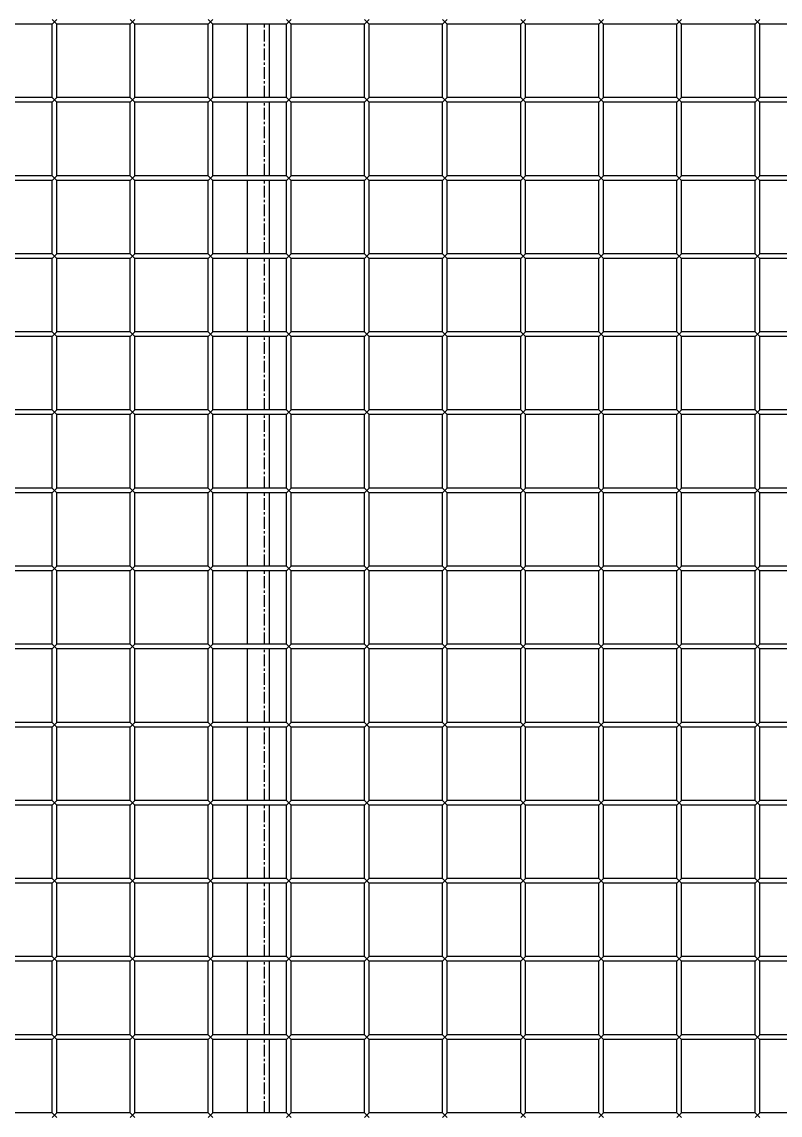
# Model space of a CAD drawing. Header units: millimetres. Extents: x -198529 to 244266, y -64 to 158464.
# Drawn here: x -168902 to -168416, y 120191 to 120891 of the extents above; entities that cross this region are included whole.
import ezdxf

# ---------------------------------------------------------------- set-up
doc = ezdxf.new("R2010")
doc.units = ezdxf.units.MM
doc.linetypes.add('CENTER', pattern=[12, 7.5, -1.5, 1.5, -1.5])
doc.layers.add('0-DCC', color=30, linetype='Continuous')

# ---------------------------------------------------------------- blocks, each defined once
blk = doc.blocks.new('DCC2850x2300(左)')
at = {"color": 0, "linetype": 'Continuous'}
for p, q in [((48963.5, -72856.48), (48966.5, -72853.48)), ((48966.5, -72856.48), (48963.5, -72853.48)), ((49013.5, -72856.48), (49016.5, -72853.48)), ((49013.5, -72853.48), (49016.5, -72856.48)), ((49063.5, -72856.48), (49066.5, -72853.48)), ((49063.5, -72853.48), (49066.5, -72856.48)), ((49113.5, -72856.48), (49116.5, -72853.48)), ((49113.5, -72853.48), (49116.5, -72856.48)), ((49163.5, -72856.48), (49166.5, -72853.48)), ((49163.5, -72853.48), (49166.5, -72856.48)), ((49213.5, -72856.48), (49216.5, -72853.48)), ((49213.5, -72853.48), (49216.5, -72856.48)), ((49263.5, -72856.48), (49266.5, -72853.48)), ((49263.5, -72853.48), (49266.5, -72856.48)), ((49313.5, -72856.48), (49316.5, -72853.48)), ((49313.5, -72853.48), (49316.5, -72856.48)), ((49363.5, -72856.48), (49366.5, -72853.48)), ((49363.5, -72853.48), (49366.5, -72856.48)), ((49413.5, -72856.48), (49416.5, -72853.48)), ((49413.5, -72853.48), (49416.5, -72856.48)), ((48963.5, -72856.48), (48916.5, -72856.48)), ((48963.5, -72903.48), (48963.5, -72856.48)), ((48966.5, -72903.48), (48966.5, -72856.48)), ((49013.5, -72856.48), (48966.5, -72856.48)), ((49013.5, -72903.48), (49013.5, -72856.48)), ((49016.5, -72903.48), (49016.5, -72856.48)), ((49063.5, -72856.48), (49016.5, -72856.48)), ((49063.5, -72903.48), (49063.5, -72856.48)), ((49066.5, -72903.48), (49066.5, -72856.48)), ((49113.5, -72856.48), (49066.5, -72856.48)), ((49088.5, -72903.48), (49088.5, -72856.48)), ((49102.5, -72856.48), (49102.5, -72903.48)), ((49113.5, -72903.48), (49113.5, -72856.48)), ((49116.5, -72903.48), (49116.5, -72856.48)), ((49163.5, -72856.48), (49116.5, -72856.48)), ((49163.5, -72903.48), (49163.5, -72856.48)), ((49166.5, -72903.48), (49166.5, -72856.48)), ((49213.5, -72856.48), (49166.5, -72856.48)), ((49213.5, -72903.48), (49213.5, -72856.48)), ((49216.5, -72903.48), (49216.5, -72856.48)), ((49263.5, -72856.48), (49216.5, -72856.48)), ((49263.5, -72903.48), (49263.5, -72856.48)), ((49266.5, -72903.48), (49266.5, -72856.48)), ((49313.5, -72856.48), (49266.5, -72856.48)), ((49313.5, -72903.48), (49313.5, -72856.48)), ((49316.5, -72903.48), (49316.5, -72856.48)), ((49363.5, -72856.48), (49316.5, -72856.48)), ((49363.5, -72903.48), (49363.5, -72856.48)), ((49366.5, -72903.48), (49366.5, -72856.48)), ((49413.5, -72856.48), (49366.5, -72856.48)), ((49413.5, -72903.48), (49413.5, -72856.48)), ((49416.5, -72903.48), (49416.5, -72856.48)), ((49463.5, -72856.48), (49416.5, -72856.48)), ((48963.5, -72903.48), (48916.5, -72903.48)), ((48963.5, -72906.48), (48966.5, -72903.48)), ((48963.5, -72903.48), (48966.5, -72906.48)), ((49013.5, -72903.48), (48966.5, -72903.48)), ((49013.5, -72906.48), (49016.5, -72903.48)), ((49013.5, -72903.48), (49016.5, -72906.48)), ((49063.5, -72903.48), (49016.5, -72903.48)), ((49063.5, -72906.48), (49066.5, -72903.48)), ((49063.5, -72903.48), (49066.5, -72906.48)), ((49113.5, -72903.48), (49066.5, -72903.48)), ((49113.5, -72906.48), (49116.5, -72903.48)), ((49113.5, -72903.48), (49116.5, -72906.48)), ((49163.5, -72903.48), (49116.5, -72903.48)), ((49163.5, -72906.48), (49166.5, -72903.48)), ((49163.5, -72903.48), (49166.5, -72906.48)), ((49213.5, -72903.48), (49166.5, -72903.48)), ((49213.5, -72906.48), (49216.5, -72903.48)), ((49213.5, -72903.48), (49216.5, -72906.48)), ((49263.5, -72903.48), (49216.5, -72903.48)), ((49263.5, -72906.48), (49266.5, -72903.48)), ((49263.5, -72903.48), (49266.5, -72906.48)), ((49313.5, -72903.48), (49266.5, -72903.48)), ((49313.5, -72906.48), (49316.5, -72903.48)), ((49313.5, -72903.48), (49316.5, -72906.48)), ((49363.5, -72903.48), (49316.5, -72903.48)), ((49363.5, -72906.48), (49366.5, -72903.48)), ((49363.5, -72903.48), (49366.5, -72906.48)), ((49413.5, -72903.48), (49366.5, -72903.48)), ((49413.5, -72906.48), (49416.5, -72903.48)), ((49413.5, -72903.48), (49416.5, -72906.48)), ((49463.5, -72903.48), (49416.5, -72903.48)), ((48963.5, -72906.48), (48916.5, -72906.48)), ((48963.5, -72953.48), (48963.5, -72906.48)), ((48966.5, -72953.48), (48966.5, -72906.48)), ((49013.5, -72906.48), (48966.5, -72906.48)), ((49013.5, -72953.48), (49013.5, -72906.48)), ((49016.5, -72953.48), (49016.5, -72906.48)), ((49063.5, -72906.48), (49016.5, -72906.48)), ((49063.5, -72953.48), (49063.5, -72906.48)), ((49066.5, -72953.48), (49066.5, -72906.48)), ((49113.5, -72906.48), (49066.5, -72906.48)), ((49088.5, -72953.48), (49088.5, -72906.48)), ((49102.5, -72906.48), (49102.5, -72953.48)), ((49113.5, -72953.48), (49113.5, -72906.48)), ((49116.5, -72953.48), (49116.5, -72906.48)), ((49163.5, -72906.48), (49116.5, -72906.48)), ((49163.5, -72953.48), (49163.5, -72906.48)), ((49166.5, -72953.48), (49166.5, -72906.48)), ((49213.5, -72906.48), (49166.5, -72906.48)), ((49213.5, -72953.48), (49213.5, -72906.48)), ((49216.5, -72953.48), (49216.5, -72906.48)), ((49263.5, -72906.48), (49216.5, -72906.48)), ((49263.5, -72953.48), (49263.5, -72906.48)), ((49266.5, -72953.48), (49266.5, -72906.48)), ((49313.5, -72906.48), (49266.5, -72906.48)), ((49313.5, -72953.48), (49313.5, -72906.48)), ((49316.5, -72953.48), (49316.5, -72906.48)), ((49363.5, -72906.48), (49316.5, -72906.48)), ((49363.5, -72953.48), (49363.5, -72906.48)), ((49366.5, -72953.48), (49366.5, -72906.48)), ((49413.5, -72906.48), (49366.5, -72906.48)), ((49413.5, -72953.48), (49413.5, -72906.48)), ((49416.5, -72953.48), (49416.5, -72906.48)), ((49463.5, -72906.48), (49416.5, -72906.48)), ((48963.5, -72953.48), (48916.5, -72953.48)), ((48963.5, -72956.48), (48966.5, -72953.48)), ((48963.5, -72953.48), (48966.5, -72956.48)), ((49013.5, -72953.48), (48966.5, -72953.48)), ((49013.5, -72956.48), (49016.5, -72953.48)), ((49013.5, -72953.48), (49016.5, -72956.48)), ((49063.5, -72953.48), (49016.5, -72953.48)), ((49063.5, -72956.48), (49066.5, -72953.48)), ((49063.5, -72953.48), (49066.5, -72956.48)), ((49113.5, -72953.48), (49066.5, -72953.48)), ((49113.5, -72956.48), (49116.5, -72953.48)), ((49113.5, -72953.48), (49116.5, -72956.48)), ((49163.5, -72953.48), (49116.5, -72953.48)), ((49163.5, -72956.48), (49166.5, -72953.48)), ((49163.5, -72953.48), (49166.5, -72956.48)), ((49213.5, -72953.48), (49166.5, -72953.48)), ((49213.5, -72956.48), (49216.5, -72953.48)), ((49213.5, -72953.48), (49216.5, -72956.48)), ((49263.5, -72953.48), (49216.5, -72953.48)), ((49263.5, -72956.48), (49266.5, -72953.48)), ((49263.5, -72953.48), (49266.5, -72956.48)), ((49313.5, -72953.48), (49266.5, -72953.48)), ((49313.5, -72956.48), (49316.5, -72953.48)), ((49313.5, -72953.48), (49316.5, -72956.48)), ((49363.5, -72953.48), (49316.5, -72953.48)), ((49363.5, -72956.48), (49366.5, -72953.48)), ((49363.5, -72953.48), (49366.5, -72956.48)), ((49413.5, -72953.48), (49366.5, -72953.48)), ((49413.5, -72956.48), (49416.5, -72953.48)), ((49413.5, -72953.48), (49416.5, -72956.48)), ((49463.5, -72953.48), (49416.5, -72953.48)), ((48963.5, -72956.48), (48916.5, -72956.48)), ((48963.5, -73003.48), (48963.5, -72956.48)), ((48966.5, -73003.48), (48966.5, -72956.48)), ((49013.5, -72956.48), (48966.5, -72956.48)), ((49013.5, -73003.48), (49013.5, -72956.48)), ((49016.5, -73003.48), (49016.5, -72956.48)), ((49063.5, -72956.48), (49016.5, -72956.48)), ((49063.5, -73003.48), (49063.5, -72956.48)), ((49066.5, -73003.48), (49066.5, -72956.48)), ((49113.5, -72956.48), (49066.5, -72956.48)), ((49088.5, -73003.48), (49088.5, -72956.48)), ((49102.5, -72956.48), (49102.5, -73003.48)), ((49113.5, -73003.48), (49113.5, -72956.48)), ((49116.5, -73003.48), (49116.5, -72956.48)), ((49163.5, -72956.48), (49116.5, -72956.48)), ((49163.5, -73003.48), (49163.5, -72956.48)), ((49166.5, -73003.48), (49166.5, -72956.48)), ((49213.5, -72956.48), (49166.5, -72956.48)), ((49213.5, -73003.48), (49213.5, -72956.48)), ((49216.5, -73003.48), (49216.5, -72956.48)), ((49263.5, -72956.48), (49216.5, -72956.48)), ((49263.5, -73003.48), (49263.5, -72956.48)), ((49266.5, -73003.48), (49266.5, -72956.48)), ((49313.5, -72956.48), (49266.5, -72956.48)), ((49313.5, -73003.48), (49313.5, -72956.48)), ((49316.5, -73003.48), (49316.5, -72956.48)), ((49363.5, -72956.48), (49316.5, -72956.48)), ((49363.5, -73003.48), (49363.5, -72956.48)), ((49366.5, -73003.48), (49366.5, -72956.48)), ((49413.5, -72956.48), (49366.5, -72956.48)), ((49413.5, -73003.48), (49413.5, -72956.48)), ((49416.5, -73003.48), (49416.5, -72956.48)), ((49463.5, -72956.48), (49416.5, -72956.48)), ((48963.5, -73003.48), (48916.5, -73003.48)), ((48963.5, -73006.48), (48916.5, -73006.48)), ((48963.5, -73006.48), (48966.5, -73003.48)), ((48963.5, -73003.48), (48966.5, -73006.48)), ((48963.5, -73053.48), (48963.5, -73006.48)), ((49013.5, -73003.48), (48966.5, -73003.48)), ((48966.5, -73053.48), (48966.5, -73006.48)), ((49013.5, -73006.48), (48966.5, -73006.48)), ((49013.5, -73006.48), (49016.5, -73003.48)), ((49013.5, -73003.48), (49016.5, -73006.48)), ((49013.5, -73053.48), (49013.5, -73006.48)), ((49063.5, -73003.48), (49016.5, -73003.48)), ((49016.5, -73053.48), (49016.5, -73006.48)), ((49063.5, -73006.48), (49016.5, -73006.48)), ((49063.5, -73006.48), (49066.5, -73003.48)), ((49063.5, -73003.48), (49066.5, -73006.48)), ((49063.5, -73053.48), (49063.5, -73006.48)), ((49113.5, -73003.48), (49066.5, -73003.48)), ((49066.5, -73053.48), (49066.5, -73006.48)), ((49113.5, -73006.48), (49066.5, -73006.48)), ((49088.5, -73053.48), (49088.5, -73006.48)), ((49102.5, -73006.48), (49102.5, -73053.48)), ((49113.5, -73006.48), (49116.5, -73003.48)), ((49113.5, -73003.48), (49116.5, -73006.48)), ((49113.5, -73053.48), (49113.5, -73006.48)), ((49163.5, -73003.48), (49116.5, -73003.48)), ((49116.5, -73053.48), (49116.5, -73006.48)), ((49163.5, -73006.48), (49116.5, -73006.48)), ((49163.5, -73006.48), (49166.5, -73003.48)), ((49163.5, -73003.48), (49166.5, -73006.48)), ((49163.5, -73053.48), (49163.5, -73006.48)), ((49213.5, -73003.48), (49166.5, -73003.48)), ((49166.5, -73053.48), (49166.5, -73006.48)), ((49213.5, -73006.48), (49166.5, -73006.48)), ((49213.5, -73006.48), (49216.5, -73003.48)), ((49213.5, -73003.48), (49216.5, -73006.48)), ((49213.5, -73053.48), (49213.5, -73006.48)), ((49263.5, -73003.48), (49216.5, -73003.48)), ((49216.5, -73053.48), (49216.5, -73006.48)), ((49263.5, -73006.48), (49216.5, -73006.48)), ((49263.5, -73006.48), (49266.5, -73003.48)), ((49263.5, -73003.48), (49266.5, -73006.48)), ((49263.5, -73053.48), (49263.5, -73006.48)), ((49313.5, -73003.48), (49266.5, -73003.48)), ((49266.5, -73053.48), (49266.5, -73006.48)), ((49313.5, -73006.48), (49266.5, -73006.48)), ((49313.5, -73006.48), (49316.5, -73003.48)), ((49313.5, -73003.48), (49316.5, -73006.48)), ((49313.5, -73053.48), (49313.5, -73006.48)), ((49363.5, -73003.48), (49316.5, -73003.48)), ((49316.5, -73053.48), (49316.5, -73006.48)), ((49363.5, -73006.48), (49316.5, -73006.48)), ((49363.5, -73006.48), (49366.5, -73003.48)), ((49363.5, -73003.48), (49366.5, -73006.48)), ((49363.5, -73053.48), (49363.5, -73006.48)), ((49413.5, -73003.48), (49366.5, -73003.48)), ((49366.5, -73053.48), (49366.5, -73006.48)), ((49413.5, -73006.48), (49366.5, -73006.48)), ((49413.5, -73006.48), (49416.5, -73003.48)), ((49413.5, -73003.48), (49416.5, -73006.48)), ((49413.5, -73053.48), (49413.5, -73006.48)), ((49463.5, -73003.48), (49416.5, -73003.48)), ((49416.5, -73053.48), (49416.5, -73006.48)), ((49463.5, -73006.48), (49416.5, -73006.48)), ((48963.5, -73053.48), (48916.5, -73053.48)), ((48963.5, -73056.48), (48916.5, -73056.48)), ((48963.5, -73056.48), (48966.5, -73053.48)), ((48963.5, -73053.48), (48966.5, -73056.48)), ((48963.5, -73103.48), (48963.5, -73056.48)), ((49013.5, -73053.48), (48966.5, -73053.48)), ((48966.5, -73103.48), (48966.5, -73056.48)), ((49013.5, -73056.48), (48966.5, -73056.48)), ((49013.5, -73056.48), (49016.5, -73053.48)), ((49013.5, -73053.48), (49016.5, -73056.48)), ((49013.5, -73103.48), (49013.5, -73056.48)), ((49063.5, -73053.48), (49016.5, -73053.48)), ((49016.5, -73103.48), (49016.5, -73056.48)), ((49063.5, -73056.48), (49016.5, -73056.48)), ((49063.5, -73056.48), (49066.5, -73053.48)), ((49063.5, -73053.48), (49066.5, -73056.48)), ((49063.5, -73103.48), (49063.5, -73056.48)), ((49113.5, -73053.48), (49066.5, -73053.48)), ((49066.5, -73103.48), (49066.5, -73056.48)), ((49113.5, -73056.48), (49066.5, -73056.48)), ((49088.5, -73103.48), (49088.5, -73056.48)), ((49102.5, -73056.48), (49102.5, -73103.48)), ((49113.5, -73056.48), (49116.5, -73053.48)), ((49113.5, -73053.48), (49116.5, -73056.48)), ((49113.5, -73103.48), (49113.5, -73056.48)), ((49163.5, -73053.48), (49116.5, -73053.48)), ((49116.5, -73103.48), (49116.5, -73056.48)), ((49163.5, -73056.48), (49116.5, -73056.48)), ((49163.5, -73056.48), (49166.5, -73053.48)), ((49163.5, -73053.48), (49166.5, -73056.48)), ((49163.5, -73103.48), (49163.5, -73056.48)), ((49213.5, -73053.48), (49166.5, -73053.48)), ((49166.5, -73103.48), (49166.5, -73056.48)), ((49213.5, -73056.48), (49166.5, -73056.48)), ((49213.5, -73056.48), (49216.5, -73053.48)), ((49213.5, -73053.48), (49216.5, -73056.48)), ((49213.5, -73103.48), (49213.5, -73056.48)), ((49263.5, -73053.48), (49216.5, -73053.48)), ((49216.5, -73103.48), (49216.5, -73056.48)), ((49263.5, -73056.48), (49216.5, -73056.48)), ((49263.5, -73056.48), (49266.5, -73053.48)), ((49263.5, -73053.48), (49266.5, -73056.48)), ((49263.5, -73103.48), (49263.5, -73056.48)), ((49313.5, -73053.48), (49266.5, -73053.48)), ((49266.5, -73103.48), (49266.5, -73056.48)), ((49313.5, -73056.48), (49266.5, -73056.48)), ((49313.5, -73056.48), (49316.5, -73053.48)), ((49313.5, -73053.48), (49316.5, -73056.48)), ((49313.5, -73103.48), (49313.5, -73056.48)), ((49363.5, -73053.48), (49316.5, -73053.48)), ((49316.5, -73103.48), (49316.5, -73056.48)), ((49363.5, -73056.48), (49316.5, -73056.48)), ((49363.5, -73056.48), (49366.5, -73053.48)), ((49363.5, -73053.48), (49366.5, -73056.48)), ((49363.5, -73103.48), (49363.5, -73056.48)), ((49413.5, -73053.48), (49366.5, -73053.48)), ((49366.5, -73103.48), (49366.5, -73056.48)), ((49413.5, -73056.48), (49366.5, -73056.48)), ((49413.5, -73056.48), (49416.5, -73053.48)), ((49413.5, -73053.48), (49416.5, -73056.48)), ((49413.5, -73103.48), (49413.5, -73056.48)), ((49463.5, -73053.48), (49416.5, -73053.48)), ((49416.5, -73103.48), (49416.5, -73056.48)), ((49463.5, -73056.48), (49416.5, -73056.48)), ((48963.5, -73103.48), (48916.5, -73103.48)), ((48963.5, -73106.48), (48916.5, -73106.48)), ((48963.5, -73106.48), (48966.5, -73103.48)), ((48963.5, -73103.48), (48966.5, -73106.48)), ((48963.5, -73153.48), (48963.5, -73106.48)), ((49013.5, -73103.48), (48966.5, -73103.48)), ((48966.5, -73153.48), (48966.5, -73106.48)), ((49013.5, -73106.48), (48966.5, -73106.48)), ((49013.5, -73106.48), (49016.5, -73103.48)), ((49013.5, -73103.48), (49016.5, -73106.48)), ((49013.5, -73153.48), (49013.5, -73106.48)), ((49063.5, -73103.48), (49016.5, -73103.48)), ((49016.5, -73153.48), (49016.5, -73106.48)), ((49063.5, -73106.48), (49016.5, -73106.48)), ((49063.5, -73106.48), (49066.5, -73103.48)), ((49063.5, -73103.48), (49066.5, -73106.48)), ((49063.5, -73153.48), (49063.5, -73106.48)), ((49113.5, -73103.48), (49066.5, -73103.48)), ((49066.5, -73153.48), (49066.5, -73106.48)), ((49113.5, -73106.48), (49066.5, -73106.48)), ((49088.5, -73153.48), (49088.5, -73106.48)), ((49102.5, -73106.48), (49102.5, -73153.48)), ((49113.5, -73106.48), (49116.5, -73103.48)), ((49113.5, -73103.48), (49116.5, -73106.48)), ((49113.5, -73153.48), (49113.5, -73106.48)), ((49163.5, -73103.48), (49116.5, -73103.48)), ((49116.5, -73153.48), (49116.5, -73106.48)), ((49163.5, -73106.48), (49116.5, -73106.48)), ((49163.5, -73106.48), (49166.5, -73103.48)), ((49163.5, -73103.48), (49166.5, -73106.48)), ((49163.5, -73153.48), (49163.5, -73106.48)), ((49213.5, -73103.48), (49166.5, -73103.48)), ((49166.5, -73153.48), (49166.5, -73106.48)), ((49213.5, -73106.48), (49166.5, -73106.48)), ((49213.5, -73106.48), (49216.5, -73103.48)), ((49213.5, -73103.48), (49216.5, -73106.48)), ((49213.5, -73153.48), (49213.5, -73106.48)), ((49263.5, -73103.48), (49216.5, -73103.48)), ((49216.5, -73153.48), (49216.5, -73106.48)), ((49263.5, -73106.48), (49216.5, -73106.48)), ((49263.5, -73106.48), (49266.5, -73103.48)), ((49263.5, -73103.48), (49266.5, -73106.48)), ((49263.5, -73153.48), (49263.5, -73106.48)), ((49313.5, -73103.48), (49266.5, -73103.48)), ((49266.5, -73153.48), (49266.5, -73106.48)), ((49313.5, -73106.48), (49266.5, -73106.48)), ((49313.5, -73106.48), (49316.5, -73103.48)), ((49313.5, -73103.48), (49316.5, -73106.48)), ((49313.5, -73153.48), (49313.5, -73106.48)), ((49363.5, -73103.48), (49316.5, -73103.48)), ((49316.5, -73153.48), (49316.5, -73106.48)), ((49363.5, -73106.48), (49316.5, -73106.48)), ((49363.5, -73106.48), (49366.5, -73103.48)), ((49363.5, -73103.48), (49366.5, -73106.48)), ((49363.5, -73153.48), (49363.5, -73106.48)), ((49413.5, -73103.48), (49366.5, -73103.48)), ((49366.5, -73153.48), (49366.5, -73106.48)), ((49413.5, -73106.48), (49366.5, -73106.48)), ((49413.5, -73106.48), (49416.5, -73103.48)), ((49413.5, -73103.48), (49416.5, -73106.48)), ((49413.5, -73153.48), (49413.5, -73106.48)), ((49463.5, -73103.48), (49416.5, -73103.48)), ((49416.5, -73153.48), (49416.5, -73106.48)), ((49463.5, -73106.48), (49416.5, -73106.48)), ((48963.5, -73153.48), (48916.5, -73153.48)), ((48963.5, -73156.48), (48916.5, -73156.48)), ((48963.5, -73156.48), (48966.5, -73153.48)), ((48963.5, -73153.48), (48966.5, -73156.48)), ((48963.5, -73203.48), (48963.5, -73156.48)), ((49013.5, -73153.48), (48966.5, -73153.48)), ((48966.5, -73203.48), (48966.5, -73156.48)), ((49013.5, -73156.48), (48966.5, -73156.48)), ((49013.5, -73156.48), (49016.5, -73153.48)), ((49013.5, -73153.48), (49016.5, -73156.48)), ((49013.5, -73203.48), (49013.5, -73156.48)), ((49063.5, -73153.48), (49016.5, -73153.48)), ((49016.5, -73203.48), (49016.5, -73156.48)), ((49063.5, -73156.48), (49016.5, -73156.48)), ((49063.5, -73156.48), (49066.5, -73153.48)), ((49063.5, -73153.48), (49066.5, -73156.48)), ((49063.5, -73203.48), (49063.5, -73156.48)), ((49113.5, -73153.48), (49066.5, -73153.48)), ((49066.5, -73203.48), (49066.5, -73156.48)), ((49113.5, -73156.48), (49066.5, -73156.48)), ((49088.5, -73203.48), (49088.5, -73156.48)), ((49102.5, -73156.48), (49102.5, -73203.48)), ((49113.5, -73156.48), (49116.5, -73153.48)), ((49113.5, -73153.48), (49116.5, -73156.48)), ((49113.5, -73203.48), (49113.5, -73156.48)), ((49163.5, -73153.48), (49116.5, -73153.48)), ((49116.5, -73203.48), (49116.5, -73156.48)), ((49163.5, -73156.48), (49116.5, -73156.48)), ((49163.5, -73156.48), (49166.5, -73153.48)), ((49163.5, -73153.48), (49166.5, -73156.48)), ((49163.5, -73203.48), (49163.5, -73156.48)), ((49213.5, -73153.48), (49166.5, -73153.48)), ((49166.5, -73203.48), (49166.5, -73156.48)), ((49213.5, -73156.48), (49166.5, -73156.48)), ((49213.5, -73156.48), (49216.5, -73153.48)), ((49213.5, -73153.48), (49216.5, -73156.48)), ((49213.5, -73203.48), (49213.5, -73156.48)), ((49263.5, -73153.48), (49216.5, -73153.48)), ((49216.5, -73203.48), (49216.5, -73156.48)), ((49263.5, -73156.48), (49216.5, -73156.48)), ((49263.5, -73156.48), (49266.5, -73153.48)), ((49263.5, -73153.48), (49266.5, -73156.48)), ((49263.5, -73203.48), (49263.5, -73156.48)), ((49313.5, -73153.48), (49266.5, -73153.48)), ((49266.5, -73203.48), (49266.5, -73156.48)), ((49313.5, -73156.48), (49266.5, -73156.48)), ((49313.5, -73156.48), (49316.5, -73153.48)), ((49313.5, -73153.48), (49316.5, -73156.48)), ((49313.5, -73203.48), (49313.5, -73156.48)), ((49363.5, -73153.48), (49316.5, -73153.48)), ((49316.5, -73203.48), (49316.5, -73156.48)), ((49363.5, -73156.48), (49316.5, -73156.48)), ((49363.5, -73156.48), (49366.5, -73153.48)), ((49363.5, -73153.48), (49366.5, -73156.48)), ((49363.5, -73203.48), (49363.5, -73156.48)), ((49413.5, -73153.48), (49366.5, -73153.48)), ((49366.5, -73203.48), (49366.5, -73156.48)), ((49413.5, -73156.48), (49366.5, -73156.48)), ((49413.5, -73156.48), (49416.5, -73153.48)), ((49413.5, -73153.48), (49416.5, -73156.48)), ((49413.5, -73203.48), (49413.5, -73156.48)), ((49463.5, -73153.48), (49416.5, -73153.48)), ((49416.5, -73203.48), (49416.5, -73156.48)), ((49463.5, -73156.48), (49416.5, -73156.48)), ((48963.5, -73203.48), (48916.5, -73203.48)), ((48963.5, -73206.48), (48966.5, -73203.48)), ((48963.5, -73203.48), (48966.5, -73206.48)), ((49013.5, -73203.48), (48966.5, -73203.48)), ((49013.5, -73206.48), (49016.5, -73203.48)), ((49013.5, -73203.48), (49016.5, -73206.48)), ((49063.5, -73203.48), (49016.5, -73203.48)), ((49063.5, -73206.48), (49066.5, -73203.48)), ((49063.5, -73203.48), (49066.5, -73206.48)), ((49113.5, -73203.48), (49066.5, -73203.48)), ((49113.5, -73206.48), (49116.5, -73203.48)), ((49113.5, -73203.48), (49116.5, -73206.48)), ((49163.5, -73203.48), (49116.5, -73203.48)), ((49163.5, -73206.48), (49166.5, -73203.48)), ((49163.5, -73203.48), (49166.5, -73206.48)), ((49213.5, -73203.48), (49166.5, -73203.48)), ((49213.5, -73206.48), (49216.5, -73203.48)), ((49213.5, -73203.48), (49216.5, -73206.48)), ((49263.5, -73203.48), (49216.5, -73203.48)), ((49263.5, -73206.48), (49266.5, -73203.48)), ((49263.5, -73203.48), (49266.5, -73206.48)), ((49313.5, -73203.48), (49266.5, -73203.48)), ((49313.5, -73206.48), (49316.5, -73203.48)), ((49313.5, -73203.48), (49316.5, -73206.48)), ((49363.5, -73203.48), (49316.5, -73203.48)), ((49363.5, -73206.48), (49366.5, -73203.48)), ((49363.5, -73203.48), (49366.5, -73206.48)), ((49413.5, -73203.48), (49366.5, -73203.48)), ((49413.5, -73206.48), (49416.5, -73203.48)), ((49413.5, -73203.48), (49416.5, -73206.48)), ((49463.5, -73203.48), (49416.5, -73203.48)), ((48963.5, -73206.48), (48916.5, -73206.48)), ((48963.5, -73253.48), (48963.5, -73206.48)), ((48966.5, -73253.48), (48966.5, -73206.48)), ((49013.5, -73206.48), (48966.5, -73206.48)), ((49013.5, -73253.48), (49013.5, -73206.48)), ((49016.5, -73253.48), (49016.5, -73206.48)), ((49063.5, -73206.48), (49016.5, -73206.48)), ((49063.5, -73253.48), (49063.5, -73206.48)), ((49066.5, -73253.48), (49066.5, -73206.48)), ((49113.5, -73206.48), (49066.5, -73206.48)), ((49088.5, -73253.48), (49088.5, -73206.48)), ((49102.5, -73206.48), (49102.5, -73253.48)), ((49113.5, -73253.48), (49113.5, -73206.48)), ((49116.5, -73253.48), (49116.5, -73206.48)), ((49163.5, -73206.48), (49116.5, -73206.48)), ((49163.5, -73253.48), (49163.5, -73206.48)), ((49166.5, -73253.48), (49166.5, -73206.48)), ((49213.5, -73206.48), (49166.5, -73206.48)), ((49213.5, -73253.48), (49213.5, -73206.48)), ((49216.5, -73253.48), (49216.5, -73206.48)), ((49263.5, -73206.48), (49216.5, -73206.48)), ((49263.5, -73253.48), (49263.5, -73206.48)), ((49266.5, -73253.48), (49266.5, -73206.48)), ((49313.5, -73206.48), (49266.5, -73206.48)), ((49313.5, -73253.48), (49313.5, -73206.48)), ((49316.5, -73253.48), (49316.5, -73206.48)), ((49363.5, -73206.48), (49316.5, -73206.48)), ((49363.5, -73253.48), (49363.5, -73206.48)), ((49366.5, -73253.48), (49366.5, -73206.48)), ((49413.5, -73206.48), (49366.5, -73206.48)), ((49413.5, -73253.48), (49413.5, -73206.48)), ((49416.5, -73253.48), (49416.5, -73206.48)), ((49463.5, -73206.48), (49416.5, -73206.48)), ((48963.5, -73253.48), (48916.5, -73253.48)), ((48963.5, -73256.48), (48966.5, -73253.48)), ((48963.5, -73253.48), (48966.5, -73256.48)), ((49013.5, -73253.48), (48966.5, -73253.48)), ((49013.5, -73256.48), (49016.5, -73253.48)), ((49013.5, -73253.48), (49016.5, -73256.48)), ((49063.5, -73253.48), (49016.5, -73253.48)), ((49063.5, -73256.48), (49066.5, -73253.48)), ((49063.5, -73253.48), (49066.5, -73256.48)), ((49113.5, -73253.48), (49066.5, -73253.48)), ((49113.5, -73256.48), (49116.5, -73253.48)), ((49113.5, -73253.48), (49116.5, -73256.48)), ((49163.5, -73253.48), (49116.5, -73253.48)), ((49163.5, -73256.48), (49166.5, -73253.48)), ((49163.5, -73253.48), (49166.5, -73256.48)), ((49213.5, -73253.48), (49166.5, -73253.48)), ((49213.5, -73256.48), (49216.5, -73253.48)), ((49213.5, -73253.48), (49216.5, -73256.48)), ((49263.5, -73253.48), (49216.5, -73253.48)), ((49263.5, -73256.48), (49266.5, -73253.48)), ((49263.5, -73253.48), (49266.5, -73256.48)), ((49313.5, -73253.48), (49266.5, -73253.48)), ((49313.5, -73256.48), (49316.5, -73253.48)), ((49313.5, -73253.48), (49316.5, -73256.48)), ((49363.5, -73253.48), (49316.5, -73253.48)), ((49363.5, -73256.48), (49366.5, -73253.48)), ((49363.5, -73253.48), (49366.5, -73256.48)), ((49413.5, -73253.48), (49366.5, -73253.48)), ((49413.5, -73256.48), (49416.5, -73253.48)), ((49413.5, -73253.48), (49416.5, -73256.48)), ((49463.5, -73253.48), (49416.5, -73253.48)), ((48963.5, -73256.48), (48916.5, -73256.48)), ((48963.5, -73303.48), (48963.5, -73256.48)), ((48966.5, -73303.48), (48966.5, -73256.48)), ((49013.5, -73256.48), (48966.5, -73256.48)), ((49013.5, -73303.48), (49013.5, -73256.48)), ((49016.5, -73303.48), (49016.5, -73256.48)), ((49063.5, -73256.48), (49016.5, -73256.48)), ((49063.5, -73303.48), (49063.5, -73256.48)), ((49066.5, -73303.48), (49066.5, -73256.48)), ((49113.5, -73256.48), (49066.5, -73256.48)), ((49088.5, -73303.48), (49088.5, -73256.48)), ((49102.5, -73256.48), (49102.5, -73303.48)), ((49113.5, -73303.48), (49113.5, -73256.48)), ((49116.5, -73303.48), (49116.5, -73256.48)), ((49163.5, -73256.48), (49116.5, -73256.48)), ((49163.5, -73303.48), (49163.5, -73256.48)), ((49166.5, -73303.48), (49166.5, -73256.48)), ((49213.5, -73256.48), (49166.5, -73256.48)), ((49213.5, -73303.48), (49213.5, -73256.48)), ((49216.5, -73303.48), (49216.5, -73256.48)), ((49263.5, -73256.48), (49216.5, -73256.48)), ((49263.5, -73303.48), (49263.5, -73256.48)), ((49266.5, -73303.48), (49266.5, -73256.48)), ((49313.5, -73256.48), (49266.5, -73256.48)), ((49313.5, -73303.48), (49313.5, -73256.48)), ((49316.5, -73303.48), (49316.5, -73256.48)), ((49363.5, -73256.48), (49316.5, -73256.48)), ((49363.5, -73303.48), (49363.5, -73256.48)), ((49366.5, -73303.48), (49366.5, -73256.48)), ((49413.5, -73256.48), (49366.5, -73256.48)), ((49413.5, -73303.48), (49413.5, -73256.48)), ((49416.5, -73303.48), (49416.5, -73256.48)), ((49463.5, -73256.48), (49416.5, -73256.48)), ((48963.5, -73303.48), (48916.5, -73303.48)), ((48963.5, -73306.48), (48966.5, -73303.48)), ((48963.5, -73303.48), (48966.5, -73306.48)), ((49013.5, -73303.48), (48966.5, -73303.48)), ((49013.5, -73306.48), (49016.5, -73303.48)), ((49013.5, -73303.48), (49016.5, -73306.48)), ((49063.5, -73303.48), (49016.5, -73303.48)), ((49063.5, -73306.48), (49066.5, -73303.48)), ((49063.5, -73303.48), (49066.5, -73306.48)), ((49113.5, -73303.48), (49066.5, -73303.48)), ((49113.5, -73306.48), (49116.5, -73303.48)), ((49113.5, -73303.48), (49116.5, -73306.48)), ((49163.5, -73303.48), (49116.5, -73303.48)), ((49163.5, -73306.48), (49166.5, -73303.48)), ((49163.5, -73303.48), (49166.5, -73306.48)), ((49213.5, -73303.48), (49166.5, -73303.48)), ((49213.5, -73306.48), (49216.5, -73303.48)), ((49213.5, -73303.48), (49216.5, -73306.48)), ((49263.5, -73303.48), (49216.5, -73303.48)), ((49263.5, -73306.48), (49266.5, -73303.48)), ((49263.5, -73303.48), (49266.5, -73306.48)), ((49313.5, -73303.48), (49266.5, -73303.48)), ((49313.5, -73306.48), (49316.5, -73303.48)), ((49313.5, -73303.48), (49316.5, -73306.48)), ((49363.5, -73303.48), (49316.5, -73303.48)), ((49363.5, -73306.48), (49366.5, -73303.48)), ((49363.5, -73303.48), (49366.5, -73306.48)), ((49413.5, -73303.48), (49366.5, -73303.48)), ((49413.5, -73306.48), (49416.5, -73303.48)), ((49413.5, -73303.48), (49416.5, -73306.48)), ((49463.5, -73303.48), (49416.5, -73303.48)), ((48963.5, -73306.48), (48916.5, -73306.48)), ((48963.5, -73353.48), (48963.5, -73306.48)), ((48966.5, -73353.48), (48966.5, -73306.48)), ((49013.5, -73306.48), (48966.5, -73306.48)), ((49013.5, -73353.48), (49013.5, -73306.48)), ((49016.5, -73353.48), (49016.5, -73306.48)), ((49063.5, -73306.48), (49016.5, -73306.48)), ((49063.5, -73353.48), (49063.5, -73306.48)), ((49066.5, -73353.48), (49066.5, -73306.48)), ((49113.5, -73306.48), (49066.5, -73306.48)), ((49088.5, -73353.48), (49088.5, -73306.48)), ((49102.5, -73306.48), (49102.5, -73353.48)), ((49113.5, -73353.48), (49113.5, -73306.48)), ((49116.5, -73353.48), (49116.5, -73306.48)), ((49163.5, -73306.48), (49116.5, -73306.48)), ((49163.5, -73353.48), (49163.5, -73306.48)), ((49166.5, -73353.48), (49166.5, -73306.48)), ((49213.5, -73306.48), (49166.5, -73306.48)), ((49213.5, -73353.48), (49213.5, -73306.48)), ((49216.5, -73353.48), (49216.5, -73306.48)), ((49263.5, -73306.48), (49216.5, -73306.48)), ((49263.5, -73353.48), (49263.5, -73306.48)), ((49266.5, -73353.48), (49266.5, -73306.48)), ((49313.5, -73306.48), (49266.5, -73306.48)), ((49313.5, -73353.48), (49313.5, -73306.48)), ((49316.5, -73353.48), (49316.5, -73306.48)), ((49363.5, -73306.48), (49316.5, -73306.48)), ((49363.5, -73353.48), (49363.5, -73306.48)), ((49366.5, -73353.48), (49366.5, -73306.48)), ((49413.5, -73306.48), (49366.5, -73306.48)), ((49413.5, -73353.48), (49413.5, -73306.48)), ((49416.5, -73353.48), (49416.5, -73306.48)), ((49463.5, -73306.48), (49416.5, -73306.48)), ((48963.5, -73353.48), (48916.5, -73353.48)), ((48963.5, -73356.48), (48916.5, -73356.48)), ((48963.5, -73356.48), (48966.5, -73353.48)), ((48963.5, -73353.48), (48966.5, -73356.48)), ((48963.5, -73403.48), (48963.5, -73356.48)), ((49013.5, -73353.48), (48966.5, -73353.48)), ((48966.5, -73403.48), (48966.5, -73356.48)), ((49013.5, -73356.48), (48966.5, -73356.48)), ((49013.5, -73353.48), (49016.5, -73356.48)), ((49013.5, -73356.48), (49016.5, -73353.48)), ((49013.5, -73403.48), (49013.5, -73356.48)), ((49063.5, -73353.48), (49016.5, -73353.48)), ((49016.5, -73403.48), (49016.5, -73356.48)), ((49063.5, -73356.48), (49016.5, -73356.48)), ((49063.5, -73356.48), (49066.5, -73353.48)), ((49063.5, -73353.48), (49066.5, -73356.48)), ((49063.5, -73403.48), (49063.5, -73356.48)), ((49113.5, -73353.48), (49066.5, -73353.48)), ((49066.5, -73403.48), (49066.5, -73356.48)), ((49113.5, -73356.48), (49066.5, -73356.48)), ((49088.5, -73403.48), (49088.5, -73356.48)), ((49102.5, -73356.48), (49102.5, -73403.48)), ((49113.5, -73356.48), (49116.5, -73353.48)), ((49113.5, -73353.48), (49116.5, -73356.48)), ((49113.5, -73403.48), (49113.5, -73356.48)), ((49163.5, -73353.48), (49116.5, -73353.48)), ((49116.5, -73403.48), (49116.5, -73356.48)), ((49163.5, -73356.48), (49116.5, -73356.48)), ((49163.5, -73356.48), (49166.5, -73353.48)), ((49163.5, -73353.48), (49166.5, -73356.48)), ((49163.5, -73403.48), (49163.5, -73356.48)), ((49213.5, -73353.48), (49166.5, -73353.48)), ((49166.5, -73403.48), (49166.5, -73356.48)), ((49213.5, -73356.48), (49166.5, -73356.48)), ((49213.5, -73353.48), (49216.5, -73356.48)), ((49213.5, -73356.48), (49216.5, -73353.48)), ((49213.5, -73403.48), (49213.5, -73356.48)), ((49263.5, -73353.48), (49216.5, -73353.48)), ((49216.5, -73403.48), (49216.5, -73356.48)), ((49263.5, -73356.48), (49216.5, -73356.48)), ((49263.5, -73356.48), (49266.5, -73353.48)), ((49263.5, -73353.48), (49266.5, -73356.48)), ((49263.5, -73403.48), (49263.5, -73356.48)), ((49313.5, -73353.48), (49266.5, -73353.48)), ((49266.5, -73403.48), (49266.5, -73356.48)), ((49313.5, -73356.48), (49266.5, -73356.48)), ((49313.5, -73356.48), (49316.5, -73353.48)), ((49313.5, -73353.48), (49316.5, -73356.48)), ((49313.5, -73403.48), (49313.5, -73356.48)), ((49363.5, -73353.48), (49316.5, -73353.48)), ((49316.5, -73403.48), (49316.5, -73356.48)), ((49363.5, -73356.48), (49316.5, -73356.48)), ((49363.5, -73356.48), (49366.5, -73353.48)), ((49363.5, -73353.48), (49366.5, -73356.48)), ((49363.5, -73403.48), (49363.5, -73356.48)), ((49413.5, -73353.48), (49366.5, -73353.48)), ((49366.5, -73403.48), (49366.5, -73356.48)), ((49413.5, -73356.48), (49366.5, -73356.48)), ((49413.5, -73353.48), (49416.5, -73356.48)), ((49413.5, -73356.48), (49416.5, -73353.48)), ((49413.5, -73403.48), (49413.5, -73356.48)), ((49463.5, -73353.48), (49416.5, -73353.48)), ((49416.5, -73403.48), (49416.5, -73356.48)), ((49463.5, -73356.48), (49416.5, -73356.48)), ((48963.5, -73403.48), (48916.5, -73403.48)), ((48963.5, -73406.48), (48916.5, -73406.48)), ((48963.5, -73403.48), (48966.5, -73406.48)), ((48963.5, -73406.48), (48966.5, -73403.48)), ((48963.5, -73453.48), (48963.5, -73406.48)), ((49013.5, -73403.48), (48966.5, -73403.48)), ((48966.5, -73453.48), (48966.5, -73406.48)), ((49013.5, -73406.48), (48966.5, -73406.48)), ((49013.5, -73403.48), (49016.5, -73406.48)), ((49013.5, -73406.48), (49016.5, -73403.48)), ((49013.5, -73453.48), (49013.5, -73406.48)), ((49063.5, -73403.48), (49016.5, -73403.48)), ((49016.5, -73453.48), (49016.5, -73406.48)), ((49063.5, -73406.48), (49016.5, -73406.48)), ((49063.5, -73403.48), (49066.5, -73406.48)), ((49063.5, -73406.48), (49066.5, -73403.48)), ((49063.5, -73453.48), (49063.5, -73406.48)), ((49113.5, -73403.48), (49066.5, -73403.48)), ((49066.5, -73453.48), (49066.5, -73406.48)), ((49113.5, -73406.48), (49066.5, -73406.48)), ((49088.5, -73453.48), (49088.5, -73406.48)), ((49102.5, -73406.48), (49102.5, -73453.48)), ((49113.5, -73406.48), (49116.5, -73403.48)), ((49113.5, -73403.48), (49116.5, -73406.48)), ((49113.5, -73453.48), (49113.5, -73406.48)), ((49163.5, -73403.48), (49116.5, -73403.48)), ((49116.5, -73453.48), (49116.5, -73406.48)), ((49163.5, -73406.48), (49116.5, -73406.48)), ((49163.5, -73403.48), (49166.5, -73406.48)), ((49163.5, -73406.48), (49166.5, -73403.48)), ((49163.5, -73453.48), (49163.5, -73406.48)), ((49213.5, -73403.48), (49166.5, -73403.48)), ((49166.5, -73453.48), (49166.5, -73406.48)), ((49213.5, -73406.48), (49166.5, -73406.48)), ((49213.5, -73403.48), (49216.5, -73406.48)), ((49213.5, -73406.48), (49216.5, -73403.48)), ((49213.5, -73453.48), (49213.5, -73406.48)), ((49263.5, -73403.48), (49216.5, -73403.48)), ((49216.5, -73453.48), (49216.5, -73406.48)), ((49263.5, -73406.48), (49216.5, -73406.48)), ((49263.5, -73403.48), (49266.5, -73406.48)), ((49263.5, -73406.48), (49266.5, -73403.48)), ((49263.5, -73453.48), (49263.5, -73406.48)), ((49313.5, -73403.48), (49266.5, -73403.48)), ((49266.5, -73453.48), (49266.5, -73406.48)), ((49313.5, -73406.48), (49266.5, -73406.48)), ((49313.5, -73406.48), (49316.5, -73403.48)), ((49313.5, -73403.48), (49316.5, -73406.48)), ((49313.5, -73453.48), (49313.5, -73406.48)), ((49363.5, -73403.48), (49316.5, -73403.48)), ((49316.5, -73453.48), (49316.5, -73406.48)), ((49363.5, -73406.48), (49316.5, -73406.48)), ((49363.5, -73403.48), (49366.5, -73406.48)), ((49363.5, -73406.48), (49366.5, -73403.48)), ((49363.5, -73453.48), (49363.5, -73406.48)), ((49413.5, -73403.48), (49366.5, -73403.48)), ((49366.5, -73453.48), (49366.5, -73406.48)), ((49413.5, -73406.48), (49366.5, -73406.48)), ((49413.5, -73403.48), (49416.5, -73406.48)), ((49413.5, -73406.48), (49416.5, -73403.48)), ((49413.5, -73453.48), (49413.5, -73406.48)), ((49463.5, -73403.48), (49416.5, -73403.48)), ((49416.5, -73453.48), (49416.5, -73406.48)), ((49463.5, -73406.48), (49416.5, -73406.48)), ((48963.5, -73453.48), (48916.5, -73453.48)), ((48963.5, -73456.48), (48916.5, -73456.48)), ((48963.5, -73453.48), (48966.5, -73456.48)), ((48963.5, -73456.48), (48966.5, -73453.48)), ((48963.5, -73503.48), (48963.5, -73456.48)), ((49013.5, -73453.48), (48966.5, -73453.48)), ((48966.5, -73503.48), (48966.5, -73456.48)), ((49013.5, -73456.48), (48966.5, -73456.48)), ((49013.5, -73453.48), (49016.5, -73456.48)), ((49013.5, -73456.48), (49016.5, -73453.48)), ((49013.5, -73503.48), (49013.5, -73456.48)), ((49063.5, -73453.48), (49016.5, -73453.48)), ((49016.5, -73503.48), (49016.5, -73456.48)), ((49063.5, -73456.48), (49016.5, -73456.48)), ((49063.5, -73453.48), (49066.5, -73456.48)), ((49063.5, -73456.48), (49066.5, -73453.48)), ((49063.5, -73503.48), (49063.5, -73456.48)), ((49113.5, -73453.48), (49066.5, -73453.48)), ((49066.5, -73503.48), (49066.5, -73456.48)), ((49113.5, -73456.48), (49066.5, -73456.48)), ((49088.5, -73503.48), (49088.5, -73456.48)), ((49102.5, -73456.48), (49102.5, -73503.48)), ((49113.5, -73453.48), (49116.5, -73456.48)), ((49113.5, -73456.48), (49116.5, -73453.48)), ((49113.5, -73503.48), (49113.5, -73456.48)), ((49163.5, -73453.48), (49116.5, -73453.48)), ((49116.5, -73503.48), (49116.5, -73456.48)), ((49163.5, -73456.48), (49116.5, -73456.48)), ((49163.5, -73453.48), (49166.5, -73456.48)), ((49163.5, -73456.48), (49166.5, -73453.48)), ((49163.5, -73503.48), (49163.5, -73456.48)), ((49213.5, -73453.48), (49166.5, -73453.48)), ((49166.5, -73503.48), (49166.5, -73456.48)), ((49213.5, -73456.48), (49166.5, -73456.48)), ((49213.5, -73453.48), (49216.5, -73456.48)), ((49213.5, -73456.48), (49216.5, -73453.48)), ((49213.5, -73503.48), (49213.5, -73456.48)), ((49263.5, -73453.48), (49216.5, -73453.48)), ((49216.5, -73503.48), (49216.5, -73456.48)), ((49263.5, -73456.48), (49216.5, -73456.48)), ((49263.5, -73453.48), (49266.5, -73456.48)), ((49263.5, -73456.48), (49266.5, -73453.48)), ((49263.5, -73503.48), (49263.5, -73456.48)), ((49313.5, -73453.48), (49266.5, -73453.48)), ((49266.5, -73503.48), (49266.5, -73456.48)), ((49313.5, -73456.48), (49266.5, -73456.48)), ((49313.5, -73453.48), (49316.5, -73456.48)), ((49313.5, -73456.48), (49316.5, -73453.48)), ((49313.5, -73503.48), (49313.5, -73456.48)), ((49363.5, -73453.48), (49316.5, -73453.48)), ((49316.5, -73503.48), (49316.5, -73456.48)), ((49363.5, -73456.48), (49316.5, -73456.48)), ((49363.5, -73453.48), (49366.5, -73456.48)), ((49363.5, -73456.48), (49366.5, -73453.48)), ((49363.5, -73503.48), (49363.5, -73456.48)), ((49413.5, -73453.48), (49366.5, -73453.48)), ((49366.5, -73503.48), (49366.5, -73456.48)), ((49413.5, -73456.48), (49366.5, -73456.48)), ((49413.5, -73453.48), (49416.5, -73456.48)), ((49413.5, -73456.48), (49416.5, -73453.48)), ((49413.5, -73503.48), (49413.5, -73456.48)), ((49463.5, -73453.48), (49416.5, -73453.48)), ((49416.5, -73503.48), (49416.5, -73456.48)), ((49463.5, -73456.48), (49416.5, -73456.48)), ((48963.5, -73503.48), (48916.5, -73503.48)), ((48963.5, -73506.48), (48916.5, -73506.48)), ((48963.5, -73503.48), (48966.5, -73506.48)), ((48963.5, -73506.48), (48966.5, -73503.48)), ((48963.5, -73553.48), (48963.5, -73506.48)), ((49013.5, -73503.48), (48966.5, -73503.48)), ((48966.5, -73553.48), (48966.5, -73506.48)), ((49013.5, -73506.48), (48966.5, -73506.48)), ((49013.5, -73503.48), (49016.5, -73506.48)), ((49013.5, -73506.48), (49016.5, -73503.48)), ((49013.5, -73553.48), (49013.5, -73506.48)), ((49063.5, -73503.48), (49016.5, -73503.48)), ((49016.5, -73553.48), (49016.5, -73506.48)), ((49063.5, -73506.48), (49016.5, -73506.48)), ((49063.5, -73503.48), (49066.5, -73506.48)), ((49063.5, -73506.48), (49066.5, -73503.48)), ((49063.5, -73553.48), (49063.5, -73506.48)), ((49113.5, -73503.48), (49066.5, -73503.48)), ((49066.5, -73553.48), (49066.5, -73506.48)), ((49113.5, -73506.48), (49066.5, -73506.48)), ((49088.5, -73553.48), (49088.5, -73506.48)), ((49102.5, -73506.48), (49102.5, -73553.48)), ((49113.5, -73503.48), (49116.5, -73506.48)), ((49113.5, -73506.48), (49116.5, -73503.48)), ((49113.5, -73553.48), (49113.5, -73506.48)), ((49163.5, -73503.48), (49116.5, -73503.48)), ((49116.5, -73553.48), (49116.5, -73506.48)), ((49163.5, -73506.48), (49116.5, -73506.48)), ((49163.5, -73503.48), (49166.5, -73506.48)), ((49163.5, -73506.48), (49166.5, -73503.48)), ((49163.5, -73553.48), (49163.5, -73506.48)), ((49213.5, -73503.48), (49166.5, -73503.48)), ((49166.5, -73553.48), (49166.5, -73506.48)), ((49213.5, -73506.48), (49166.5, -73506.48)), ((49213.5, -73503.48), (49216.5, -73506.48)), ((49213.5, -73506.48), (49216.5, -73503.48)), ((49213.5, -73553.48), (49213.5, -73506.48)), ((49263.5, -73503.48), (49216.5, -73503.48)), ((49216.5, -73553.48), (49216.5, -73506.48)), ((49263.5, -73506.48), (49216.5, -73506.48)), ((49263.5, -73503.48), (49266.5, -73506.48)), ((49263.5, -73506.48), (49266.5, -73503.48)), ((49263.5, -73553.48), (49263.5, -73506.48)), ((49313.5, -73503.48), (49266.5, -73503.48)), ((49266.5, -73553.48), (49266.5, -73506.48)), ((49313.5, -73506.48), (49266.5, -73506.48)), ((49313.5, -73503.48), (49316.5, -73506.48)), ((49313.5, -73506.48), (49316.5, -73503.48)), ((49313.5, -73553.48), (49313.5, -73506.48)), ((49363.5, -73503.48), (49316.5, -73503.48)), ((49316.5, -73553.48), (49316.5, -73506.48)), ((49363.5, -73506.48), (49316.5, -73506.48)), ((49363.5, -73503.48), (49366.5, -73506.48)), ((49363.5, -73506.48), (49366.5, -73503.48)), ((49363.5, -73553.48), (49363.5, -73506.48)), ((49413.5, -73503.48), (49366.5, -73503.48)), ((49366.5, -73553.48), (49366.5, -73506.48)), ((49413.5, -73506.48), (49366.5, -73506.48)), ((49413.5, -73503.48), (49416.5, -73506.48)), ((49413.5, -73506.48), (49416.5, -73503.48)), ((49413.5, -73553.48), (49413.5, -73506.48)), ((49463.5, -73503.48), (49416.5, -73503.48)), ((49416.5, -73553.48), (49416.5, -73506.48)), ((49463.5, -73506.48), (49416.5, -73506.48)), ((48963.5, -73553.48), (48916.5, -73553.48)), ((48963.5, -73553.48), (48966.5, -73556.48)), ((48963.5, -73556.48), (48966.5, -73553.48)), ((49013.5, -73553.48), (48966.5, -73553.48)), ((49013.5, -73553.48), (49016.5, -73556.48)), ((49013.5, -73556.48), (49016.5, -73553.48)), ((49063.5, -73553.48), (49016.5, -73553.48)), ((49063.5, -73553.48), (49066.5, -73556.48)), ((49063.5, -73556.48), (49066.5, -73553.48)), ((49113.5, -73553.48), (49066.5, -73553.48)), ((49113.5, -73553.48), (49116.5, -73556.48)), ((49113.5, -73556.48), (49116.5, -73553.48)), ((49163.5, -73553.48), (49116.5, -73553.48)), ((49163.5, -73553.48), (49166.5, -73556.48)), ((49163.5, -73556.48), (49166.5, -73553.48)), ((49213.5, -73553.48), (49166.5, -73553.48)), ((49213.5, -73553.48), (49216.5, -73556.48)), ((49213.5, -73556.48), (49216.5, -73553.48)), ((49263.5, -73553.48), (49216.5, -73553.48)), ((49263.5, -73553.48), (49266.5, -73556.48)), ((49263.5, -73556.48), (49266.5, -73553.48)), ((49313.5, -73553.48), (49266.5, -73553.48)), ((49313.5, -73553.48), (49316.5, -73556.48)), ((49313.5, -73556.48), (49316.5, -73553.48)), ((49363.5, -73553.48), (49316.5, -73553.48)), ((49363.5, -73553.48), (49366.5, -73556.48)), ((49363.5, -73556.48), (49366.5, -73553.48)), ((49413.5, -73553.48), (49366.5, -73553.48)), ((49413.5, -73553.48), (49416.5, -73556.48)), ((49413.5, -73556.48), (49416.5, -73553.48)), ((49463.5, -73553.48), (49416.5, -73553.48))]:
    blk.add_line(p, q, dxfattribs=at)
at = {"color": 0, "linetype": 'CENTER'}
for p, q in [((49099.5, -72903.48), (49099.5, -72856.48)), ((49099.5, -72953.48), (49099.5, -72906.48)), ((49099.5, -73003.48), (49099.5, -72956.48)), ((49099.5, -73053.48), (49099.5, -73006.48)), ((49099.5, -73103.48), (49099.5, -73056.48)), ((49099.5, -73153.48), (49099.5, -73106.48)), ((49099.5, -73203.48), (49099.5, -73156.48)), ((49099.5, -73253.48), (49099.5, -73206.48)), ((49099.5, -73303.48), (49099.5, -73256.48)), ((49099.5, -73353.48), (49099.5, -73306.48)), ((49099.5, -73403.48), (49099.5, -73356.48)), ((49099.5, -73453.48), (49099.5, -73406.48)), ((49099.5, -73503.48), (49099.5, -73456.48)), ((49099.5, -73553.48), (49099.5, -73506.48))]:
    blk.add_line(p, q, dxfattribs=at)

msp = doc.modelspace()

# ---------------------------------------------------------------- block references
at = {"layer": '0-DCC'}
msp.add_blockref('DCC2850x2300(左)', (-217846, 193745.49), dxfattribs=at)

doc.saveas('drawing.dxf')
